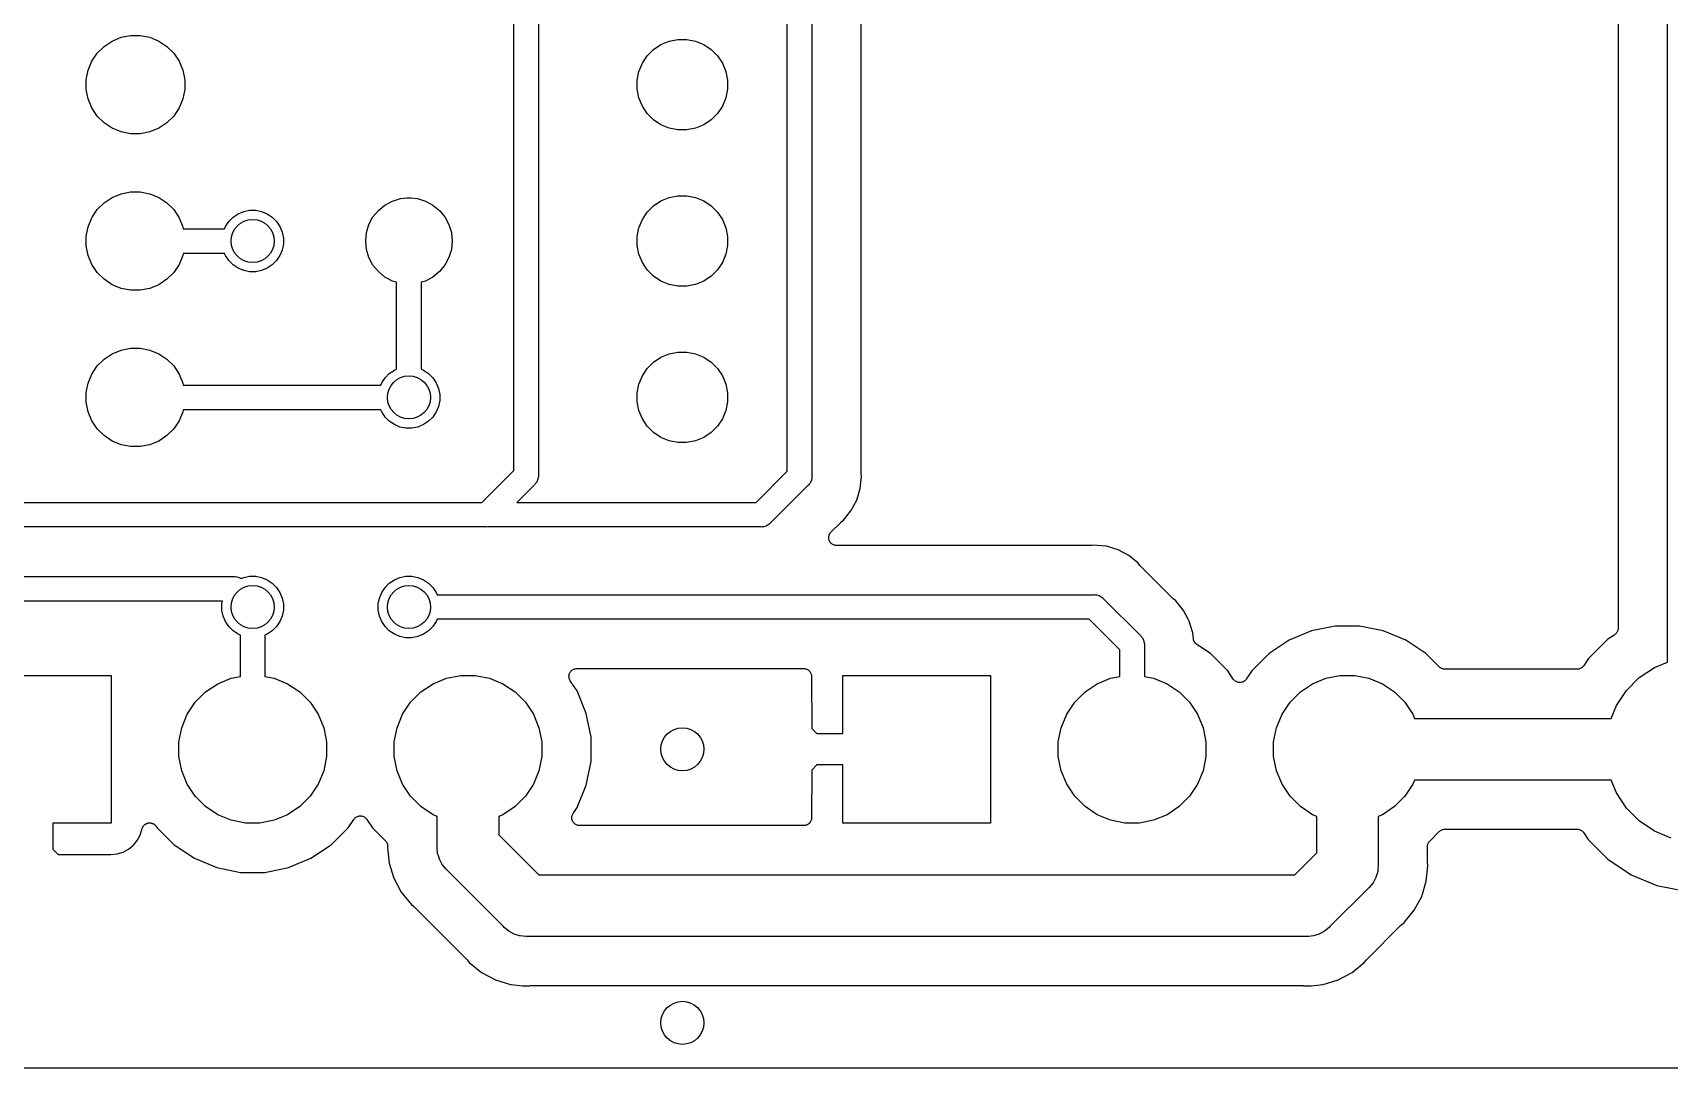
# Model space of a CAD drawing. Extents: x 122.5 to 192.5, y -149.3 to -74.2.
# Drawn here: x 150.73 to 177.33, y -149.33 to -132.51 of the extents above; entities that cross this region are included whole.
import ezdxf

# ---------------------------------------------------------------- set-up
doc = ezdxf.new("R2010")
doc.units = 0
doc.header["$MEASUREMENT"] = 0
doc.layers.add('BLACK', color=7, linetype='CONTINUOUS')

msp = doc.modelspace()

# ---------------------------------------------------------------- linework, layer by layer
at = {"layer": 'BLACK', "linetype": 'CONTINUOUS'}
for p, q in [((177.3, -142.729), (177.3, -119.405)), ((176.5, -119.45), (176.5, -142.18)), ((162.995, -139.631), (162.995, -126.448)), ((163.395, -126.448), (163.395, -139.704)), ((164.195, -139.659), (164.195, -126.832)), ((158.95, -127.645), (158.95, -139.69)), ((158.55, -139.617), (158.55, -127.718)), ((151.779, -132.84), (151.89, -132.729)), ((151.89, -132.729), (152.021, -132.641)), ((152.021, -132.641), (152.167, -132.581)), ((152.167, -132.581), (152.321, -132.55)), ((152.321, -132.55), (152.479, -132.55)), ((152.479, -132.55), (152.633, -132.581)), ((152.633, -132.581), (152.779, -132.641)), ((152.779, -132.641), (152.91, -132.729)), ((152.91, -132.729), (153.021, -132.84)), ((160.821, -132.779), (160.942, -132.699)), ((160.942, -132.699), (161.076, -132.643)), ((161.076, -132.643), (161.218, -132.615)), ((161.218, -132.615), (161.362, -132.615)), ((161.362, -132.615), (161.504, -132.643)), ((161.504, -132.643), (161.638, -132.699)), ((161.638, -132.699), (161.759, -132.779)), ((151.631, -133.117), (151.691, -132.971)), ((151.691, -132.971), (151.779, -132.84)), ((153.021, -132.84), (153.109, -132.971)), ((153.109, -132.971), (153.169, -133.117)), ((160.583, -133.136), (160.639, -133.002)), ((160.639, -133.002), (160.719, -132.881)), ((160.719, -132.881), (160.821, -132.779)), ((161.759, -132.779), (161.861, -132.881)), ((161.861, -132.881), (161.941, -133.002)), ((161.941, -133.002), (161.997, -133.136)), ((151.6, -133.271), (151.631, -133.117)), ((151.6, -133.429), (151.6, -133.271)), ((153.169, -133.117), (153.2, -133.271)), ((153.2, -133.271), (153.2, -133.429)), ((160.555, -133.278), (160.583, -133.136)), ((161.997, -133.136), (162.025, -133.278)), ((151.631, -133.583), (151.6, -133.429)), ((153.2, -133.429), (153.169, -133.583)), ((160.555, -133.422), (160.555, -133.278)), ((160.583, -133.564), (160.555, -133.422)), ((162.025, -133.422), (161.997, -133.564)), ((162.025, -133.278), (162.025, -133.422)), ((151.691, -133.729), (151.631, -133.583)), ((151.779, -133.86), (151.691, -133.729)), ((153.109, -133.729), (153.021, -133.86)), ((153.169, -133.583), (153.109, -133.729)), ((160.639, -133.698), (160.583, -133.564)), ((160.719, -133.819), (160.639, -133.698)), ((161.941, -133.698), (161.861, -133.819)), ((161.997, -133.564), (161.941, -133.698)), ((151.89, -133.971), (151.779, -133.86)), ((152.021, -134.059), (151.89, -133.971)), ((152.167, -134.119), (152.021, -134.059)), ((152.779, -134.059), (152.633, -134.119)), ((152.91, -133.971), (152.779, -134.059)), ((153.021, -133.86), (152.91, -133.971)), ((160.821, -133.921), (160.719, -133.819)), ((160.942, -134.001), (160.821, -133.921)), ((161.076, -134.057), (160.942, -134.001)), ((161.218, -134.085), (161.076, -134.057)), ((161.504, -134.057), (161.362, -134.085)), ((161.638, -134.001), (161.504, -134.057)), ((161.759, -133.921), (161.638, -134.001)), ((161.861, -133.819), (161.759, -133.921)), ((152.321, -134.15), (152.167, -134.119)), ((152.479, -134.15), (152.321, -134.15)), ((152.633, -134.119), (152.479, -134.15)), ((161.362, -134.085), (161.218, -134.085)), ((152.021, -135.181), (152.167, -135.121)), ((152.167, -135.121), (152.321, -135.09)), ((152.321, -135.09), (152.479, -135.09)), ((152.479, -135.09), (152.633, -135.121)), ((152.633, -135.121), (152.779, -135.181)), ((151.691, -135.511), (151.779, -135.38)), ((151.779, -135.38), (151.89, -135.269)), ((151.89, -135.269), (152.021, -135.181)), ((152.779, -135.181), (152.91, -135.269)), ((152.91, -135.269), (153.021, -135.38)), ((153.021, -135.38), (153.109, -135.511)), ((154.159, -135.409), (154.256, -135.39)), ((154.256, -135.39), (154.354, -135.39)), ((154.354, -135.39), (154.451, -135.409)), ((156.26, -135.499), (156.348, -135.393)), ((156.348, -135.393), (156.454, -135.305)), ((156.454, -135.305), (156.576, -135.24)), ((156.576, -135.24), (156.708, -135.2)), ((156.708, -135.2), (156.811, -135.19)), ((156.811, -135.19), (156.879, -135.19)), ((156.879, -135.19), (156.982, -135.2)), ((156.982, -135.2), (157.114, -135.24)), ((157.114, -135.24), (157.236, -135.305)), ((157.236, -135.305), (157.342, -135.393)), ((157.342, -135.393), (157.43, -135.499)), ((160.719, -135.421), (160.821, -135.319)), ((160.821, -135.319), (160.942, -135.239)), ((160.942, -135.239), (161.076, -135.183)), ((161.076, -135.183), (161.218, -135.155)), ((161.218, -135.155), (161.362, -135.155)), ((161.362, -135.155), (161.504, -135.183)), ((161.504, -135.183), (161.638, -135.239)), ((161.638, -135.239), (161.759, -135.319)), ((161.759, -135.319), (161.861, -135.421)), ((151.6, -135.811), (151.631, -135.657)), ((151.631, -135.657), (151.691, -135.511)), ((153.109, -135.511), (153.169, -135.657)), ((153.169, -135.657), (153.176, -135.69)), ((153.847, -135.69), (153.862, -135.653)), ((153.862, -135.653), (153.917, -135.571)), ((153.917, -135.571), (153.986, -135.502)), ((153.986, -135.502), (154.068, -135.447)), ((154.068, -135.447), (154.159, -135.409)), ((154.451, -135.409), (154.542, -135.447)), ((154.542, -135.447), (154.624, -135.502)), ((154.624, -135.502), (154.693, -135.571)), ((154.693, -135.571), (154.748, -135.653)), ((154.748, -135.653), (154.786, -135.744)), ((156.155, -135.753), (156.195, -135.621)), ((156.195, -135.621), (156.26, -135.499)), ((157.43, -135.499), (157.495, -135.621)), ((157.495, -135.621), (157.535, -135.753)), ((160.583, -135.676), (160.639, -135.542)), ((160.639, -135.542), (160.719, -135.421)), ((161.861, -135.421), (161.941, -135.542)), ((161.941, -135.542), (161.997, -135.676)), ((151.6, -135.969), (151.6, -135.811)), ((153.176, -135.69), (153.847, -135.69)), ((154.786, -135.744), (154.805, -135.841)), ((154.805, -135.841), (154.805, -135.939)), ((156.142, -135.89), (156.155, -135.753)), ((156.155, -136.027), (156.142, -135.89)), ((157.535, -135.753), (157.548, -135.89)), ((157.548, -135.89), (157.535, -136.027)), ((160.555, -135.818), (160.583, -135.676)), ((160.555, -135.962), (160.555, -135.818)), ((161.997, -135.676), (162.025, -135.818)), ((162.025, -135.818), (162.025, -135.962)), ((151.631, -136.123), (151.6, -135.969)), ((151.691, -136.269), (151.631, -136.123)), ((153.169, -136.123), (153.109, -136.269)), ((153.176, -136.09), (153.169, -136.123)), ((153.847, -136.09), (153.176, -136.09)), ((153.862, -136.127), (153.847, -136.09)), ((153.917, -136.209), (153.862, -136.127)), ((154.748, -136.127), (154.693, -136.209)), ((154.786, -136.036), (154.748, -136.127)), ((154.805, -135.939), (154.786, -136.036)), ((156.195, -136.159), (156.155, -136.027)), ((156.26, -136.281), (156.195, -136.159)), ((157.495, -136.159), (157.43, -136.281)), ((157.535, -136.027), (157.495, -136.159)), ((160.583, -136.104), (160.555, -135.962)), ((160.639, -136.238), (160.583, -136.104)), ((161.997, -136.104), (161.941, -136.238)), ((162.025, -135.962), (161.997, -136.104)), ((151.779, -136.4), (151.691, -136.269)), ((151.89, -136.511), (151.779, -136.4)), ((153.021, -136.4), (152.91, -136.511)), ((153.109, -136.269), (153.021, -136.4)), ((153.986, -136.278), (153.917, -136.209)), ((154.068, -136.333), (153.986, -136.278)), ((154.159, -136.371), (154.068, -136.333)), ((154.256, -136.39), (154.159, -136.371)), ((154.354, -136.39), (154.256, -136.39)), ((154.451, -136.371), (154.354, -136.39)), ((154.542, -136.333), (154.451, -136.371)), ((154.624, -136.278), (154.542, -136.333)), ((154.693, -136.209), (154.624, -136.278)), ((156.348, -136.387), (156.26, -136.281)), ((156.454, -136.475), (156.348, -136.387)), ((157.342, -136.387), (157.236, -136.475)), ((157.43, -136.281), (157.342, -136.387)), ((160.719, -136.359), (160.639, -136.238)), ((160.821, -136.461), (160.719, -136.359)), ((160.942, -136.541), (160.821, -136.461)), ((161.759, -136.461), (161.638, -136.541)), ((161.861, -136.359), (161.759, -136.461)), ((161.941, -136.238), (161.861, -136.359)), ((152.021, -136.599), (151.89, -136.511)), ((152.167, -136.659), (152.021, -136.599)), ((152.321, -136.69), (152.167, -136.659)), ((152.479, -136.69), (152.321, -136.69)), ((152.633, -136.659), (152.479, -136.69)), ((152.779, -136.599), (152.633, -136.659)), ((152.91, -136.511), (152.779, -136.599)), ((156.576, -136.54), (156.454, -136.475)), ((156.645, -136.561), (156.576, -136.54)), ((156.645, -137.972), (156.645, -136.561)), ((157.114, -136.54), (157.045, -136.561)), ((157.045, -136.561), (157.045, -137.972)), ((157.236, -136.475), (157.114, -136.54)), ((161.076, -136.597), (160.942, -136.541)), ((161.218, -136.625), (161.076, -136.597)), ((161.362, -136.625), (161.218, -136.625)), ((161.504, -136.597), (161.362, -136.625)), ((161.638, -136.541), (161.504, -136.597)), ((151.89, -137.809), (152.021, -137.721)), ((152.021, -137.721), (152.167, -137.661)), ((152.167, -137.661), (152.321, -137.63)), ((152.321, -137.63), (152.479, -137.63)), ((152.479, -137.63), (152.633, -137.661)), ((152.633, -137.661), (152.779, -137.721)), ((152.779, -137.721), (152.91, -137.809)), ((160.821, -137.859), (160.942, -137.779)), ((160.942, -137.779), (161.076, -137.723)), ((161.076, -137.723), (161.218, -137.695)), ((161.218, -137.695), (161.362, -137.695)), ((161.362, -137.695), (161.504, -137.723)), ((161.504, -137.723), (161.638, -137.779)), ((161.638, -137.779), (161.759, -137.859)), ((151.631, -138.197), (151.691, -138.051)), ((151.691, -138.051), (151.779, -137.92)), ((151.779, -137.92), (151.89, -137.809)), ((152.91, -137.809), (153.021, -137.92)), ((153.021, -137.92), (153.109, -138.051)), ((153.109, -138.051), (153.169, -138.197)), ((156.457, -138.111), (156.526, -138.042)), ((156.526, -138.042), (156.608, -137.987)), ((156.608, -137.987), (156.645, -137.972)), ((157.045, -137.972), (157.082, -137.987)), ((157.082, -137.987), (157.164, -138.042)), ((157.164, -138.042), (157.233, -138.111)), ((160.639, -138.082), (160.719, -137.961)), ((160.719, -137.961), (160.821, -137.859)), ((161.759, -137.859), (161.861, -137.961)), ((161.861, -137.961), (161.941, -138.082)), ((151.6, -138.351), (151.631, -138.197)), ((153.169, -138.197), (153.176, -138.23)), ((153.176, -138.23), (156.387, -138.23)), ((156.387, -138.23), (156.402, -138.193)), ((156.402, -138.193), (156.457, -138.111)), ((157.233, -138.111), (157.288, -138.193)), ((157.288, -138.193), (157.326, -138.284)), ((157.326, -138.284), (157.345, -138.381)), ((160.555, -138.358), (160.583, -138.216)), ((160.583, -138.216), (160.639, -138.082)), ((161.941, -138.082), (161.997, -138.216)), ((161.997, -138.216), (162.025, -138.358)), ((151.6, -138.509), (151.6, -138.351)), ((151.631, -138.663), (151.6, -138.509)), ((157.326, -138.576), (157.288, -138.667)), ((157.345, -138.479), (157.326, -138.576)), ((157.345, -138.381), (157.345, -138.479)), ((160.555, -138.502), (160.555, -138.358)), ((160.583, -138.644), (160.555, -138.502)), ((162.025, -138.502), (161.997, -138.644)), ((162.025, -138.358), (162.025, -138.502)), ((151.691, -138.809), (151.631, -138.663)), ((151.779, -138.94), (151.691, -138.809)), ((153.109, -138.809), (153.021, -138.94)), ((153.169, -138.663), (153.109, -138.809)), ((153.176, -138.63), (153.169, -138.663)), ((156.387, -138.63), (153.176, -138.63)), ((156.402, -138.667), (156.387, -138.63)), ((156.457, -138.749), (156.402, -138.667)), ((156.526, -138.818), (156.457, -138.749)), ((156.608, -138.873), (156.526, -138.818)), ((157.164, -138.818), (157.082, -138.873)), ((157.233, -138.749), (157.164, -138.818)), ((157.288, -138.667), (157.233, -138.749)), ((160.639, -138.778), (160.583, -138.644)), ((160.719, -138.899), (160.639, -138.778)), ((161.941, -138.778), (161.861, -138.899)), ((161.997, -138.644), (161.941, -138.778)), ((151.89, -139.051), (151.779, -138.94)), ((152.021, -139.139), (151.89, -139.051)), ((152.91, -139.051), (152.779, -139.139)), ((153.021, -138.94), (152.91, -139.051)), ((156.699, -138.911), (156.608, -138.873)), ((156.796, -138.93), (156.699, -138.911)), ((156.894, -138.93), (156.796, -138.93)), ((156.991, -138.911), (156.894, -138.93)), ((157.082, -138.873), (156.991, -138.911)), ((160.821, -139.001), (160.719, -138.899)), ((160.942, -139.081), (160.821, -139.001)), ((161.076, -139.137), (160.942, -139.081)), ((161.638, -139.081), (161.504, -139.137)), ((161.759, -139.001), (161.638, -139.081)), ((161.861, -138.899), (161.759, -139.001)), ((152.167, -139.199), (152.021, -139.139)), ((152.321, -139.23), (152.167, -139.199)), ((152.479, -139.23), (152.321, -139.23)), ((152.633, -139.199), (152.479, -139.23)), ((152.779, -139.139), (152.633, -139.199)), ((161.218, -139.165), (161.076, -139.137)), ((161.362, -139.165), (161.218, -139.165)), ((161.504, -139.137), (161.362, -139.165)), ((158.032, -140.135), (158.55, -139.617)), ((162.491, -140.135), (162.995, -139.631)), ((158.884, -139.848), (158.598, -140.135)), ((158.892, -139.842), (158.884, -139.848)), ((158.917, -139.812), (158.892, -139.842)), ((158.936, -139.777), (158.917, -139.812)), ((158.947, -139.739), (158.936, -139.777)), ((158.95, -139.71), (158.947, -139.739)), ((158.95, -139.69), (158.951, -139.7)), ((158.951, -139.7), (158.95, -139.71)), ((163.329, -139.862), (162.722, -140.469)), ((163.337, -139.856), (163.329, -139.862)), ((163.349, -139.842), (163.337, -139.856)), ((163.362, -139.826), (163.349, -139.842)), ((163.381, -139.791), (163.362, -139.826)), ((163.392, -139.753), (163.381, -139.791)), ((163.396, -139.714), (163.392, -139.753)), ((163.395, -139.704), (163.396, -139.714)), ((164.123, -140.098), (164.181, -139.91)), ((164.181, -139.91), (164.196, -139.757)), ((164.196, -139.664), (164.195, -139.659)), ((164.195, -139.669), (164.196, -139.664)), ((164.196, -139.671), (164.195, -139.669)), ((164.2, -139.714), (164.196, -139.671)), ((164.196, -139.757), (164.2, -139.714)), ((164.196, -139.757), (164.196, -139.757)), ((128.353, -140.135), (158.032, -140.135)), ((158.598, -140.135), (162.491, -140.135)), ((164.03, -140.272), (164.123, -140.098)), ((163.868, -140.456), (163.872, -140.452)), ((163.872, -140.452), (163.906, -140.424)), ((163.906, -140.424), (164.03, -140.272)), ((158.105, -140.535), (128.28, -140.535)), ((158.115, -140.536), (158.105, -140.535)), ((158.125, -140.535), (158.115, -140.536)), ((162.564, -140.535), (158.125, -140.535)), ((162.574, -140.536), (162.564, -140.535)), ((162.584, -140.535), (162.574, -140.536)), ((162.613, -140.532), (162.584, -140.535)), ((162.584, -140.535), (162.584, -140.535)), ((162.651, -140.521), (162.613, -140.532)), ((162.686, -140.502), (162.651, -140.521)), ((162.716, -140.477), (162.686, -140.502)), ((162.722, -140.469), (162.716, -140.477)), ((163.668, -140.707), (163.669, -140.695)), ((163.668, -140.708), (163.668, -140.707)), ((163.668, -140.707), (163.668, -140.707)), ((163.669, -140.72), (163.668, -140.708)), ((163.669, -140.695), (163.67, -140.683)), ((163.67, -140.682), (163.674, -140.671)), ((163.67, -140.683), (163.67, -140.682)), ((163.67, -140.683), (163.67, -140.683)), ((163.674, -140.671), (163.677, -140.659)), ((163.677, -140.659), (163.678, -140.659)), ((163.678, -140.659), (163.684, -140.648)), ((163.678, -140.659), (163.678, -140.659)), ((163.684, -140.648), (163.689, -140.637)), ((163.689, -140.637), (163.697, -140.628)), ((163.689, -140.637), (163.689, -140.637)), ((163.689, -140.637), (163.689, -140.637)), ((163.697, -140.628), (163.705, -140.618)), ((163.705, -140.618), (163.863, -140.46)), ((163.863, -140.46), (163.864, -140.459)), ((163.864, -140.459), (163.868, -140.456)), ((163.67, -140.732), (163.669, -140.72)), ((163.674, -140.744), (163.67, -140.732)), ((163.67, -140.732), (163.67, -140.732)), ((163.67, -140.732), (163.67, -140.732)), ((163.677, -140.756), (163.674, -140.744)), ((163.683, -140.767), (163.677, -140.756)), ((163.677, -140.756), (163.677, -140.756)), ((163.677, -140.756), (163.677, -140.756)), ((163.688, -140.778), (163.683, -140.767)), ((163.689, -140.778), (163.688, -140.778)), ((163.696, -140.787), (163.689, -140.778)), ((163.689, -140.778), (163.689, -140.778)), ((163.704, -140.797), (163.696, -140.787)), ((163.714, -140.805), (163.704, -140.797)), ((163.704, -140.797), (163.704, -140.797)), ((163.704, -140.797), (163.704, -140.797)), ((163.723, -140.813), (163.714, -140.805)), ((163.734, -140.819), (163.723, -140.813)), ((163.723, -140.813), (163.723, -140.813)), ((163.723, -140.813), (163.723, -140.813)), ((163.745, -140.825), (163.734, -140.819)), ((163.757, -140.829), (163.745, -140.825)), ((163.745, -140.825), (163.745, -140.825)), ((163.745, -140.825), (163.745, -140.825)), ((163.768, -140.832), (163.757, -140.829)), ((163.769, -140.832), (163.768, -140.832)), ((163.781, -140.834), (163.769, -140.832)), ((163.769, -140.832), (163.769, -140.832)), ((163.793, -140.835), (163.781, -140.834)), ((163.795, -140.835), (163.793, -140.835)), ((163.793, -140.835), (163.793, -140.835)), ((163.793, -140.835), (163.793, -140.835)), ((163.793, -140.835), (163.793, -140.835)), ((167.932, -140.835), (163.795, -140.835)), ((167.937, -140.834), (167.932, -140.835)), ((167.942, -140.835), (167.937, -140.834)), ((167.944, -140.834), (167.942, -140.835)), ((167.987, -140.83), (167.944, -140.834)), ((168.03, -140.834), (167.987, -140.83)), ((168.183, -140.849), (168.03, -140.834)), ((168.03, -140.834), (168.03, -140.834)), ((168.372, -140.907), (168.183, -140.849)), ((168.545, -141), (168.372, -140.907)), ((168.698, -141.124), (168.545, -141)), ((168.725, -141.158), (168.698, -141.124)), ((168.729, -141.162), (168.725, -141.158)), ((168.732, -141.166), (168.729, -141.162)), ((168.733, -141.167), (168.732, -141.166)), ((169.268, -141.702), (168.733, -141.167)), ((146.76, -141.34), (154, -141.34)), ((154, -141.34), (154.01, -141.339)), ((154.01, -141.339), (154.02, -141.34)), ((154.02, -141.34), (154.02, -141.34)), ((154.02, -141.34), (154.049, -141.343)), ((154.049, -141.343), (154.087, -141.354)), ((154.087, -141.354), (154.118, -141.371)), ((154.118, -141.371), (154.159, -141.354)), ((154.159, -141.354), (154.256, -141.335)), ((154.256, -141.335), (154.354, -141.335)), ((154.354, -141.335), (154.451, -141.354)), ((154.451, -141.354), (154.542, -141.392)), ((154.542, -141.392), (154.624, -141.447)), ((154.624, -141.447), (154.693, -141.516)), ((154.693, -141.516), (154.748, -141.598)), ((156.402, -141.598), (156.457, -141.516)), ((156.457, -141.516), (156.526, -141.447)), ((156.526, -141.447), (156.608, -141.392)), ((156.608, -141.392), (156.699, -141.354)), ((156.699, -141.354), (156.796, -141.335)), ((156.796, -141.335), (156.894, -141.335)), ((156.894, -141.335), (156.991, -141.354)), ((156.991, -141.354), (157.082, -141.392)), ((157.082, -141.392), (157.164, -141.447)), ((157.164, -141.447), (157.233, -141.516)), ((157.233, -141.516), (157.288, -141.598)), ((153.814, -141.74), (146.833, -141.74)), ((153.805, -141.786), (153.814, -141.74)), ((154.748, -141.598), (154.786, -141.689)), ((154.786, -141.689), (154.805, -141.786)), ((156.345, -141.786), (156.364, -141.689)), ((156.364, -141.689), (156.402, -141.598)), ((157.288, -141.598), (157.303, -141.635)), ((157.303, -141.635), (167.977, -141.635)), ((167.977, -141.635), (167.987, -141.634)), ((167.987, -141.634), (167.997, -141.635)), ((167.997, -141.635), (167.997, -141.635)), ((167.997, -141.635), (168.026, -141.638)), ((168.026, -141.638), (168.064, -141.649)), ((168.064, -141.649), (168.099, -141.668)), ((168.099, -141.668), (168.129, -141.693)), ((168.129, -141.693), (168.135, -141.701)), ((168.135, -141.701), (168.734, -142.3)), ((169.272, -141.705), (169.268, -141.702)), ((169.276, -141.709), (169.272, -141.705)), ((169.277, -141.71), (169.276, -141.709)), ((169.311, -141.737), (169.277, -141.71)), ((169.435, -141.89), (169.311, -141.737)), ((153.805, -141.884), (153.805, -141.786)), ((153.824, -141.981), (153.805, -141.884)), ((153.862, -142.072), (153.824, -141.981)), ((154.786, -141.981), (154.748, -142.072)), ((154.805, -141.884), (154.786, -141.981)), ((154.805, -141.786), (154.805, -141.884)), ((156.345, -141.884), (156.345, -141.786)), ((156.364, -141.981), (156.345, -141.884)), ((156.402, -142.072), (156.364, -141.981)), ((157.303, -142.035), (157.288, -142.072)), ((167.904, -142.035), (157.303, -142.035)), ((168.4, -142.531), (167.904, -142.035)), ((169.513, -142.035), (169.435, -141.89)), ((169.528, -142.063), (169.513, -142.035)), ((169.513, -142.035), (169.513, -142.035)), ((153.917, -142.154), (153.862, -142.072)), ((153.986, -142.223), (153.917, -142.154)), ((154.068, -142.278), (153.986, -142.223)), ((154.105, -142.293), (154.068, -142.278)), ((154.105, -142.961), (154.105, -142.293)), ((154.542, -142.278), (154.505, -142.293)), ((154.505, -142.293), (154.505, -142.961)), ((154.624, -142.223), (154.542, -142.278)), ((154.693, -142.154), (154.624, -142.223)), ((154.748, -142.072), (154.693, -142.154)), ((156.457, -142.154), (156.402, -142.072)), ((156.526, -142.223), (156.457, -142.154)), ((156.608, -142.278), (156.526, -142.223)), ((156.699, -142.316), (156.608, -142.278)), ((157.082, -142.278), (156.991, -142.316)), ((157.164, -142.223), (157.082, -142.278)), ((157.233, -142.154), (157.164, -142.223)), ((157.288, -142.072), (157.233, -142.154)), ((168.734, -142.3), (168.742, -142.306)), ((168.742, -142.306), (168.748, -142.313)), ((168.748, -142.313), (168.748, -142.313)), ((168.748, -142.313), (168.767, -142.336)), ((169.586, -142.252), (169.528, -142.063)), ((169.595, -142.349), (169.586, -142.252)), ((171.517, -142.222), (171.153, -142.373)), ((171.903, -142.145), (171.517, -142.222)), ((172.297, -142.145), (171.903, -142.145)), ((172.683, -142.222), (172.297, -142.145)), ((173.047, -142.373), (172.683, -142.222)), ((176.444, -142.285), (176.334, -142.358)), ((176.453, -142.278), (176.444, -142.285)), ((176.462, -142.27), (176.453, -142.278)), ((176.463, -142.269), (176.462, -142.27)), ((176.462, -142.27), (176.462, -142.27)), ((176.47, -142.26), (176.463, -142.269)), ((176.478, -142.251), (176.47, -142.26)), ((176.484, -142.24), (176.478, -142.25)), ((176.478, -142.25), (176.478, -142.251)), ((176.478, -142.251), (176.478, -142.251)), ((176.49, -142.23), (176.484, -142.24)), ((176.494, -142.217), (176.49, -142.228)), ((176.49, -142.228), (176.49, -142.229)), ((176.49, -142.229), (176.49, -142.23)), ((176.497, -142.206), (176.494, -142.217)), ((176.499, -142.193), (176.497, -142.205)), ((176.497, -142.205), (176.497, -142.205)), ((176.497, -142.205), (176.497, -142.206)), ((176.5, -142.181), (176.499, -142.193)), ((176.5, -142.18), (176.5, -142.18)), ((176.5, -142.18), (176.5, -142.18)), ((176.5, -142.18), (176.5, -142.18)), ((176.5, -142.18), (176.5, -142.181)), ((156.796, -142.335), (156.699, -142.316)), ((156.894, -142.335), (156.796, -142.335)), ((156.991, -142.316), (156.894, -142.335)), ((168.4, -142.961), (168.4, -142.531)), ((168.767, -142.336), (168.786, -142.371)), ((168.786, -142.371), (168.797, -142.409)), ((168.797, -142.409), (168.801, -142.448)), ((168.801, -142.448), (168.8, -142.458)), ((168.8, -142.458), (168.8, -142.961)), ((169.596, -142.354), (169.595, -142.349)), ((169.597, -142.36), (169.596, -142.354)), ((169.599, -142.366), (169.597, -142.36)), ((169.6, -142.373), (169.599, -142.366)), ((169.602, -142.378), (169.6, -142.373)), ((169.604, -142.383), (169.602, -142.378)), ((169.607, -142.39), (169.604, -142.383)), ((169.609, -142.396), (169.607, -142.39)), ((169.612, -142.401), (169.609, -142.396)), ((169.615, -142.405), (169.612, -142.401)), ((169.619, -142.411), (169.615, -142.405)), ((169.623, -142.417), (169.619, -142.411)), ((169.627, -142.42), (169.623, -142.417)), ((169.63, -142.425), (169.627, -142.42)), ((169.636, -142.429), (169.63, -142.425)), ((169.641, -142.434), (169.636, -142.429)), ((169.645, -142.437), (169.641, -142.434)), ((169.649, -142.441), (169.645, -142.437)), ((169.651, -142.442), (169.649, -142.441)), ((169.875, -142.591), (169.651, -142.442)), ((171.153, -142.373), (170.825, -142.591)), ((173.375, -142.591), (173.047, -142.373)), ((176.334, -142.358), (176.013, -142.679)), ((159.514, -142.85), (159.524, -142.845)), ((159.524, -142.845), (159.525, -142.845)), ((159.525, -142.844), (159.537, -142.841)), ((159.525, -142.845), (159.525, -142.844)), ((159.537, -142.841), (159.548, -142.837)), ((159.548, -142.837), (159.548, -142.837)), ((159.548, -142.837), (159.549, -142.837)), ((159.549, -142.837), (159.561, -142.836)), ((159.561, -142.836), (159.573, -142.835)), ((159.573, -142.835), (163.262, -142.835)), ((163.262, -142.835), (163.262, -142.835)), ((163.262, -142.835), (163.262, -142.835)), ((163.262, -142.835), (163.264, -142.835)), ((163.262, -142.835), (163.262, -142.835)), ((163.264, -142.835), (163.275, -142.836)), ((163.275, -142.836), (163.287, -142.838)), ((163.287, -142.838), (163.288, -142.838)), ((163.288, -142.838), (163.288, -142.838)), ((163.288, -142.838), (163.3, -142.841)), ((163.3, -142.841), (163.311, -142.845)), ((163.311, -142.845), (163.311, -142.845)), ((163.311, -142.845), (163.312, -142.845)), ((163.312, -142.845), (163.322, -142.851)), ((170.154, -142.87), (169.875, -142.591)), ((170.825, -142.591), (170.546, -142.87)), ((173.591, -142.808), (173.375, -142.591)), ((173.6, -142.815), (173.591, -142.808)), ((173.609, -142.823), (173.6, -142.815)), ((173.61, -142.823), (173.609, -142.823)), ((173.61, -142.824), (173.61, -142.823)), ((173.621, -142.829), (173.61, -142.824)), ((173.631, -142.835), (173.621, -142.829)), ((173.632, -142.835), (173.631, -142.835)), ((173.643, -142.839), (173.632, -142.835)), ((173.632, -142.835), (173.632, -142.835)), ((173.655, -142.842), (173.643, -142.839)), ((173.656, -142.842), (173.655, -142.842)), ((173.655, -142.842), (173.655, -142.842)), ((173.668, -142.844), (173.656, -142.842)), ((173.679, -142.845), (173.668, -142.844)), ((173.681, -142.845), (173.679, -142.845)), ((175.835, -142.845), (173.681, -142.845)), ((173.681, -142.845), (173.681, -142.845)), ((173.681, -142.845), (173.681, -142.845)), ((173.681, -142.845), (173.681, -142.845)), ((175.846, -142.844), (175.835, -142.845)), ((175.858, -142.843), (175.846, -142.844)), ((175.859, -142.843), (175.858, -142.843)), ((175.871, -142.839), (175.859, -142.843)), ((175.859, -142.843), (175.859, -142.843)), ((175.882, -142.836), (175.871, -142.839)), ((175.883, -142.835), (175.882, -142.836)), ((175.882, -142.836), (175.882, -142.836)), ((175.893, -142.83), (175.883, -142.835)), ((175.904, -142.824), (175.893, -142.83)), ((175.905, -142.824), (175.904, -142.824)), ((175.904, -142.824), (175.904, -142.824)), ((175.914, -142.816), (175.905, -142.824)), ((175.923, -142.809), (175.914, -142.816)), ((175.924, -142.809), (175.923, -142.809)), ((175.932, -142.799), (175.924, -142.808)), ((175.924, -142.808), (175.924, -142.809)), ((175.939, -142.79), (175.932, -142.799)), ((175.94, -142.789), (175.939, -142.79)), ((176.013, -142.679), (175.94, -142.789)), ((175.94, -142.789), (175.94, -142.789)), ((175.94, -142.789), (175.94, -142.789)), ((175.94, -142.789), (175.94, -142.789)), ((176.844, -142.98), (177.089, -142.816)), ((177.089, -142.816), (177.3, -142.729)), ((149.605, -142.945), (152.005, -142.945)), ((152.005, -142.945), (152.005, -145.345)), ((153.54, -143.213), (153.737, -143.082)), ((153.737, -143.082), (153.955, -142.991)), ((153.955, -142.991), (154.105, -142.961)), ((154.505, -142.961), (154.655, -142.991)), ((154.655, -142.991), (154.873, -143.082)), ((154.873, -143.082), (155.07, -143.213)), ((157.04, -143.213), (157.237, -143.082)), ((157.237, -143.082), (157.455, -142.991)), ((157.455, -142.991), (157.687, -142.945)), ((157.687, -142.945), (157.923, -142.945)), ((157.923, -142.945), (158.155, -142.991)), ((158.155, -142.991), (158.373, -143.082)), ((158.373, -143.082), (158.57, -143.213)), ((159.446, -142.961), (159.447, -142.949)), ((159.447, -142.973), (159.446, -142.961)), ((159.446, -142.961), (159.446, -142.961)), ((159.446, -142.961), (159.446, -142.961)), ((159.447, -142.949), (159.448, -142.936)), ((159.448, -142.985), (159.447, -142.973)), ((159.448, -142.936), (159.452, -142.924)), ((159.448, -142.936), (159.448, -142.936)), ((159.448, -142.936), (159.448, -142.936)), ((159.448, -142.986), (159.448, -142.985)), ((159.451, -142.997), (159.448, -142.986)), ((159.448, -142.986), (159.448, -142.986)), ((159.455, -143.009), (159.451, -142.997)), ((159.452, -142.924), (159.456, -142.913)), ((159.455, -143.01), (159.455, -143.009)), ((159.455, -143.009), (159.455, -143.009)), ((159.461, -143.02), (159.455, -143.01)), ((159.456, -142.912), (159.462, -142.902)), ((159.456, -142.913), (159.456, -142.912)), ((159.456, -142.913), (159.456, -142.913)), ((159.466, -143.031), (159.461, -143.02)), ((159.462, -142.902), (159.467, -142.891)), ((159.466, -143.032), (159.466, -143.031)), ((159.467, -143.033), (159.466, -143.032)), ((159.466, -143.032), (159.466, -143.032)), ((159.466, -143.032), (159.466, -143.032)), ((159.467, -142.891), (159.468, -142.891)), ((159.577, -143.198), (159.467, -143.033)), ((159.468, -142.891), (159.475, -142.881)), ((159.468, -142.891), (159.468, -142.891)), ((159.475, -142.881), (159.483, -142.872)), ((159.483, -142.872), (159.483, -142.872)), ((159.483, -142.872), (159.484, -142.872)), ((159.484, -142.872), (159.493, -142.864)), ((159.493, -142.864), (159.502, -142.856)), ((159.502, -142.856), (159.503, -142.856)), ((159.503, -142.856), (159.514, -142.85)), ((159.503, -142.856), (159.503, -142.856)), ((163.322, -142.851), (163.333, -142.856)), ((163.333, -142.856), (163.333, -142.857)), ((163.333, -142.857), (163.334, -142.857)), ((163.334, -142.857), (163.343, -142.865)), ((163.343, -142.865), (163.352, -142.872)), ((163.352, -142.872), (163.352, -142.873)), ((163.352, -142.873), (163.353, -142.873)), ((163.353, -142.873), (163.36, -142.882)), ((163.36, -142.882), (163.368, -142.891)), ((163.368, -142.891), (163.368, -142.892)), ((163.368, -142.892), (163.368, -142.892)), ((163.368, -142.892), (163.374, -142.903)), ((163.374, -142.903), (163.379, -142.913)), ((163.379, -142.913), (163.379, -142.914)), ((163.379, -142.914), (163.38, -142.914)), ((163.38, -142.914), (163.383, -142.926)), ((163.383, -142.926), (163.386, -142.937)), ((163.386, -142.937), (163.387, -142.938)), ((163.387, -142.938), (163.387, -142.938)), ((163.387, -142.938), (163.388, -142.95)), ((163.388, -142.95), (163.389, -142.962)), ((163.389, -142.962), (163.392, -143.806)), ((163.9, -143.891), (163.9, -142.945)), ((163.9, -142.945), (166.3, -142.945)), ((166.3, -142.945), (166.3, -145.345)), ((167.835, -143.213), (168.032, -143.082)), ((168.032, -143.082), (168.25, -142.991)), ((168.25, -142.991), (168.4, -142.961)), ((168.8, -142.961), (168.95, -142.991)), ((168.95, -142.991), (169.168, -143.082)), ((169.168, -143.082), (169.365, -143.213)), ((170.244, -143.006), (170.154, -142.87)), ((170.252, -143.016), (170.244, -143.006)), ((170.26, -143.025), (170.252, -143.016)), ((170.269, -143.033), (170.26, -143.025)), ((170.26, -143.025), (170.26, -143.025)), ((170.26, -143.025), (170.26, -143.025)), ((170.279, -143.041), (170.269, -143.033)), ((170.29, -143.047), (170.279, -143.041)), ((170.279, -143.041), (170.279, -143.041)), ((170.279, -143.041), (170.279, -143.041)), ((170.3, -143.053), (170.29, -143.047)), ((170.301, -143.053), (170.3, -143.053)), ((170.313, -143.056), (170.301, -143.053)), ((170.301, -143.053), (170.301, -143.053)), ((170.324, -143.06), (170.313, -143.056)), ((170.325, -143.06), (170.324, -143.06)), ((170.324, -143.06), (170.324, -143.06)), ((170.337, -143.061), (170.325, -143.06)), ((170.349, -143.063), (170.337, -143.061)), ((170.362, -143.061), (170.349, -143.063)), ((170.349, -143.063), (170.349, -143.063)), ((170.349, -143.063), (170.349, -143.063)), ((170.373, -143.06), (170.362, -143.061)), ((170.374, -143.06), (170.373, -143.06)), ((170.386, -143.057), (170.374, -143.06)), ((170.374, -143.06), (170.374, -143.06)), ((170.397, -143.053), (170.386, -143.057)), ((170.398, -143.053), (170.397, -143.053)), ((170.409, -143.048), (170.398, -143.053)), ((170.398, -143.053), (170.398, -143.053)), ((170.419, -143.042), (170.409, -143.048)), ((170.42, -143.042), (170.419, -143.042)), ((170.429, -143.034), (170.42, -143.042)), ((170.42, -143.042), (170.42, -143.042)), ((170.439, -143.027), (170.429, -143.034)), ((170.447, -143.017), (170.439, -143.026)), ((170.439, -143.026), (170.439, -143.026)), ((170.439, -143.026), (170.439, -143.027)), ((170.455, -143.008), (170.447, -143.017)), ((170.456, -143.006), (170.455, -143.007)), ((170.455, -143.007), (170.455, -143.007)), ((170.455, -143.007), (170.455, -143.007)), ((170.455, -143.007), (170.455, -143.008)), ((170.546, -142.87), (170.456, -143.006)), ((171.335, -143.213), (171.532, -143.082)), ((171.532, -143.082), (171.75, -142.991)), ((171.75, -142.991), (171.982, -142.945)), ((171.982, -142.945), (172.218, -142.945)), ((172.218, -142.945), (172.45, -142.991)), ((172.45, -142.991), (172.668, -143.082)), ((172.668, -143.082), (172.865, -143.213)), ((176.635, -143.189), (176.844, -142.98)), ((153.373, -143.38), (153.54, -143.213)), ((155.07, -143.213), (155.237, -143.38)), ((156.873, -143.38), (157.04, -143.213)), ((158.57, -143.213), (158.737, -143.38)), ((159.728, -143.562), (159.577, -143.198)), ((167.668, -143.38), (167.835, -143.213)), ((169.365, -143.213), (169.532, -143.38)), ((171.168, -143.38), (171.335, -143.213)), ((172.865, -143.213), (173.032, -143.38)), ((176.471, -143.434), (176.635, -143.189)), ((153.151, -143.795), (153.242, -143.577)), ((153.242, -143.577), (153.373, -143.38)), ((155.237, -143.38), (155.368, -143.577)), ((155.368, -143.577), (155.459, -143.795)), ((156.651, -143.795), (156.742, -143.577)), ((156.742, -143.577), (156.873, -143.38)), ((158.737, -143.38), (158.868, -143.577)), ((158.868, -143.577), (158.959, -143.795)), ((159.805, -143.948), (159.728, -143.562)), ((167.446, -143.795), (167.537, -143.577)), ((167.537, -143.577), (167.668, -143.38)), ((169.532, -143.38), (169.663, -143.577)), ((169.663, -143.577), (169.754, -143.795)), ((170.946, -143.795), (171.037, -143.577)), ((171.037, -143.577), (171.168, -143.38)), ((173.032, -143.38), (173.163, -143.577)), ((173.163, -143.577), (173.192, -143.645)), ((173.192, -143.645), (176.384, -143.645)), ((176.384, -143.645), (176.471, -143.434)), ((153.105, -144.027), (153.151, -143.795)), ((155.459, -143.795), (155.505, -144.027)), ((156.605, -144.027), (156.651, -143.795)), ((158.959, -143.795), (159.005, -144.027)), ((163.392, -143.806), (163.476, -143.891)), ((163.476, -143.891), (163.9, -143.891)), ((167.4, -144.027), (167.446, -143.795)), ((169.754, -143.795), (169.8, -144.027)), ((170.9, -144.027), (170.946, -143.795)), ((153.105, -144.263), (153.105, -144.027)), ((155.505, -144.027), (155.505, -144.263)), ((156.605, -144.263), (156.605, -144.027)), ((159.005, -144.027), (159.005, -144.263)), ((159.805, -144.342), (159.805, -143.948)), ((167.4, -144.263), (167.4, -144.027)), ((169.8, -144.027), (169.8, -144.263)), ((170.9, -144.263), (170.9, -144.027)), ((153.151, -144.495), (153.105, -144.263)), ((155.505, -144.263), (155.459, -144.495)), ((156.651, -144.495), (156.605, -144.263)), ((159.005, -144.263), (158.959, -144.495)), ((159.728, -144.728), (159.805, -144.342)), ((163.476, -144.399), (163.392, -144.484)), ((163.9, -144.399), (163.476, -144.399)), ((163.9, -145.345), (163.9, -144.399)), ((167.446, -144.495), (167.4, -144.263)), ((169.8, -144.263), (169.754, -144.495)), ((170.946, -144.495), (170.9, -144.263)), ((153.242, -144.713), (153.151, -144.495)), ((155.459, -144.495), (155.368, -144.713)), ((156.742, -144.713), (156.651, -144.495)), ((158.959, -144.495), (158.868, -144.713)), ((163.392, -144.484), (163.389, -145.258)), ((167.537, -144.713), (167.446, -144.495)), ((169.754, -144.495), (169.663, -144.713)), ((171.037, -144.713), (170.946, -144.495)), ((173.192, -144.645), (173.163, -144.713)), ((176.384, -144.645), (173.192, -144.645)), ((176.471, -144.856), (176.384, -144.645)), ((153.373, -144.91), (153.242, -144.713)), ((153.54, -145.077), (153.373, -144.91)), ((155.237, -144.91), (155.07, -145.077)), ((155.368, -144.713), (155.237, -144.91)), ((156.873, -144.91), (156.742, -144.713)), ((157.04, -145.077), (156.873, -144.91)), ((158.737, -144.91), (158.57, -145.077)), ((158.868, -144.713), (158.737, -144.91)), ((159.577, -145.092), (159.728, -144.728)), ((167.668, -144.91), (167.537, -144.713)), ((167.835, -145.077), (167.668, -144.91)), ((169.532, -144.91), (169.365, -145.077)), ((169.663, -144.713), (169.532, -144.91)), ((171.168, -144.91), (171.037, -144.713)), ((171.335, -145.077), (171.168, -144.91)), ((173.032, -144.91), (172.865, -145.077)), ((173.163, -144.713), (173.032, -144.91)), ((176.635, -145.101), (176.471, -144.856)), ((153.737, -145.208), (153.54, -145.077)), ((153.955, -145.299), (153.737, -145.208)), ((154.873, -145.208), (154.655, -145.299)), ((155.07, -145.077), (154.873, -145.208)), ((155.996, -145.242), (156.007, -145.237)), ((156.007, -145.237), (156.007, -145.237)), ((156.007, -145.237), (156.008, -145.237)), ((156.008, -145.237), (156.019, -145.233)), ((156.019, -145.233), (156.031, -145.23)), ((156.031, -145.23), (156.031, -145.23)), ((156.031, -145.23), (156.032, -145.23)), ((156.032, -145.23), (156.044, -145.229)), ((156.044, -145.229), (156.056, -145.227)), ((156.056, -145.227), (156.056, -145.227)), ((156.056, -145.227), (156.056, -145.227)), ((156.056, -145.227), (156.068, -145.229)), ((156.068, -145.229), (156.08, -145.23)), ((156.08, -145.23), (156.081, -145.23)), ((156.081, -145.23), (156.081, -145.23)), ((156.081, -145.23), (156.092, -145.234)), ((156.092, -145.234), (156.104, -145.237)), ((156.104, -145.237), (156.104, -145.237)), ((156.104, -145.237), (156.105, -145.237)), ((156.105, -145.237), (156.115, -145.243)), ((157.237, -145.208), (157.04, -145.077)), ((157.305, -145.237), (157.237, -145.208)), ((157.305, -145.715), (157.305, -145.237)), ((158.373, -145.208), (158.305, -145.237)), ((158.305, -145.237), (158.305, -145.533)), ((158.57, -145.077), (158.373, -145.208)), ((159.494, -145.245), (159.495, -145.233)), ((159.495, -145.232), (159.499, -145.221)), ((159.495, -145.233), (159.495, -145.232)), ((159.495, -145.233), (159.495, -145.233)), ((159.499, -145.221), (159.502, -145.209)), ((159.502, -145.209), (159.508, -145.198)), ((159.502, -145.209), (159.502, -145.209)), ((159.502, -145.209), (159.502, -145.209)), ((159.508, -145.198), (159.514, -145.187)), ((159.514, -145.187), (159.577, -145.092)), ((168.032, -145.208), (167.835, -145.077)), ((168.25, -145.299), (168.032, -145.208)), ((169.168, -145.208), (168.95, -145.299)), ((169.365, -145.077), (169.168, -145.208)), ((171.532, -145.208), (171.335, -145.077)), ((171.6, -145.237), (171.532, -145.208)), ((171.6, -145.828), (171.6, -145.237)), ((172.668, -145.208), (172.6, -145.237)), ((172.6, -145.237), (172.6, -146.01)), ((172.865, -145.077), (172.668, -145.208)), ((176.844, -145.31), (176.635, -145.101)), ((152.005, -145.345), (151.059, -145.345)), ((151.059, -145.345), (151.059, -145.769)), ((152.477, -145.54), (152.509, -145.433)), ((152.509, -145.433), (152.51, -145.43)), ((152.51, -145.43), (152.512, -145.424)), ((152.512, -145.424), (152.514, -145.418)), ((152.514, -145.418), (152.517, -145.413)), ((152.517, -145.413), (152.52, -145.407)), ((152.52, -145.407), (152.523, -145.402)), ((152.523, -145.402), (152.526, -145.397)), ((152.526, -145.397), (152.53, -145.392)), ((152.53, -145.392), (152.534, -145.386)), ((152.534, -145.386), (152.538, -145.382)), ((152.538, -145.382), (152.542, -145.378)), ((152.542, -145.378), (152.547, -145.374)), ((152.547, -145.374), (152.551, -145.369)), ((152.551, -145.369), (152.556, -145.366)), ((152.556, -145.366), (152.561, -145.362)), ((152.561, -145.362), (152.567, -145.359)), ((152.567, -145.359), (152.572, -145.356)), ((152.572, -145.356), (152.578, -145.353)), ((152.578, -145.353), (152.583, -145.35)), ((152.583, -145.35), (152.589, -145.349)), ((152.589, -145.349), (152.595, -145.346)), ((152.595, -145.346), (152.601, -145.345)), ((152.601, -145.345), (152.607, -145.343)), ((152.607, -145.343), (152.613, -145.343)), ((152.613, -145.343), (152.62, -145.342)), ((152.62, -145.342), (152.626, -145.342)), ((152.626, -145.342), (152.632, -145.341)), ((152.632, -145.341), (152.638, -145.342)), ((152.638, -145.342), (152.644, -145.342)), ((152.644, -145.342), (152.65, -145.343)), ((152.65, -145.343), (152.656, -145.344)), ((152.656, -145.344), (152.662, -145.346)), ((152.662, -145.346), (152.669, -145.347)), ((152.669, -145.347), (152.674, -145.349)), ((152.674, -145.349), (152.68, -145.351)), ((152.68, -145.351), (152.686, -145.354)), ((152.686, -145.354), (152.691, -145.356)), ((152.691, -145.356), (152.696, -145.36)), ((152.696, -145.36), (152.702, -145.363)), ((152.702, -145.363), (152.707, -145.367)), ((152.707, -145.367), (152.712, -145.37)), ((152.712, -145.37), (152.716, -145.375)), ((152.716, -145.375), (152.721, -145.378)), ((152.721, -145.378), (152.725, -145.383)), ((152.725, -145.383), (152.729, -145.388)), ((152.729, -145.388), (152.733, -145.393)), ((152.733, -145.393), (152.737, -145.398)), ((152.737, -145.398), (152.751, -145.42)), ((152.751, -145.42), (153.03, -145.699)), ((154.187, -145.345), (153.955, -145.299)), ((154.423, -145.345), (154.187, -145.345)), ((154.655, -145.299), (154.423, -145.345)), ((155.58, -145.699), (155.859, -145.42)), ((155.859, -145.42), (155.949, -145.284)), ((155.949, -145.284), (155.95, -145.283)), ((155.95, -145.282), (155.958, -145.273)), ((155.95, -145.283), (155.95, -145.282)), ((155.95, -145.283), (155.95, -145.283)), ((155.95, -145.283), (155.95, -145.283)), ((155.958, -145.273), (155.966, -145.264)), ((155.966, -145.263), (155.976, -145.256)), ((155.966, -145.264), (155.966, -145.263)), ((155.966, -145.264), (155.966, -145.264)), ((155.976, -145.256), (155.985, -145.248)), ((155.985, -145.248), (155.985, -145.248)), ((155.985, -145.248), (155.986, -145.248)), ((155.986, -145.248), (155.996, -145.242)), ((156.115, -145.243), (156.126, -145.249)), ((156.126, -145.249), (156.126, -145.249)), ((156.126, -145.249), (156.126, -145.249)), ((156.126, -145.249), (156.136, -145.257)), ((156.136, -145.257), (156.145, -145.265)), ((156.145, -145.265), (156.145, -145.265)), ((156.145, -145.265), (156.145, -145.265)), ((156.145, -145.265), (156.153, -145.275)), ((156.153, -145.275), (156.161, -145.284)), ((156.161, -145.284), (156.251, -145.42)), ((156.251, -145.42), (156.463, -145.631)), ((159.492, -145.257), (159.494, -145.245)), ((159.492, -145.258), (159.492, -145.257)), ((159.492, -145.257), (159.492, -145.257)), ((159.494, -145.27), (159.492, -145.258)), ((159.495, -145.282), (159.494, -145.27)), ((159.498, -145.294), (159.495, -145.282)), ((159.495, -145.282), (159.495, -145.282)), ((159.495, -145.282), (159.495, -145.282)), ((159.502, -145.306), (159.498, -145.294)), ((159.508, -145.317), (159.502, -145.306)), ((159.502, -145.306), (159.502, -145.306)), ((159.502, -145.306), (159.502, -145.306)), ((159.513, -145.328), (159.508, -145.317)), ((159.521, -145.337), (159.513, -145.328)), ((159.513, -145.328), (159.513, -145.328)), ((159.513, -145.328), (159.513, -145.328)), ((159.529, -145.347), (159.521, -145.337)), ((159.538, -145.355), (159.529, -145.347)), ((159.529, -145.347), (159.529, -145.347)), ((159.529, -145.347), (159.529, -145.347)), ((159.548, -145.363), (159.538, -145.355)), ((159.559, -145.369), (159.548, -145.363)), ((159.548, -145.363), (159.548, -145.363)), ((159.548, -145.363), (159.548, -145.363)), ((159.569, -145.375), (159.559, -145.369)), ((159.57, -145.375), (159.569, -145.375)), ((159.581, -145.379), (159.57, -145.375)), ((159.57, -145.375), (159.57, -145.375)), ((159.593, -145.382), (159.581, -145.379)), ((159.594, -145.382), (159.593, -145.382)), ((159.593, -145.382), (159.593, -145.382)), ((159.605, -145.384), (159.594, -145.382)), ((159.618, -145.385), (159.605, -145.384)), ((159.619, -145.385), (159.618, -145.385)), ((159.618, -145.385), (159.618, -145.385)), ((159.618, -145.385), (159.618, -145.385)), ((159.618, -145.385), (159.618, -145.385)), ((163.262, -145.385), (159.619, -145.385)), ((163.274, -145.384), (163.262, -145.385)), ((163.286, -145.383), (163.274, -145.384)), ((163.287, -145.383), (163.286, -145.383)), ((163.286, -145.383), (163.286, -145.383)), ((163.298, -145.379), (163.287, -145.383)), ((163.309, -145.376), (163.298, -145.379)), ((163.31, -145.376), (163.309, -145.376)), ((163.311, -145.375), (163.31, -145.376)), ((163.321, -145.37), (163.311, -145.375)), ((163.331, -145.365), (163.321, -145.37)), ((163.332, -145.364), (163.331, -145.365)), ((163.333, -145.364), (163.332, -145.364)), ((163.342, -145.356), (163.333, -145.364)), ((163.351, -145.349), (163.342, -145.356)), ((163.352, -145.348), (163.351, -145.349)), ((163.351, -145.349), (163.351, -145.349)), ((163.359, -145.339), (163.352, -145.348)), ((163.367, -145.33), (163.359, -145.339)), ((163.368, -145.329), (163.367, -145.33)), ((163.367, -145.33), (163.367, -145.33)), ((163.373, -145.319), (163.368, -145.329)), ((163.379, -145.308), (163.373, -145.319)), ((163.383, -145.296), (163.379, -145.307)), ((163.379, -145.307), (163.379, -145.308)), ((163.379, -145.308), (163.379, -145.308)), ((163.386, -145.285), (163.383, -145.296)), ((163.387, -145.284), (163.386, -145.284)), ((163.386, -145.284), (163.386, -145.285)), ((163.388, -145.272), (163.387, -145.284)), ((163.389, -145.26), (163.388, -145.272)), ((163.389, -145.258), (163.389, -145.259)), ((163.389, -145.259), (163.389, -145.259)), ((163.389, -145.259), (163.389, -145.259)), ((163.389, -145.259), (163.389, -145.26)), ((166.3, -145.345), (163.9, -145.345)), ((168.482, -145.345), (168.25, -145.299)), ((168.718, -145.345), (168.482, -145.345)), ((168.95, -145.299), (168.718, -145.345)), ((173.437, -145.636), (173.591, -145.482)), ((173.591, -145.482), (173.592, -145.482)), ((173.592, -145.481), (173.602, -145.474)), ((173.592, -145.482), (173.592, -145.481)), ((173.592, -145.482), (173.592, -145.482)), ((173.592, -145.482), (173.592, -145.482)), ((173.602, -145.474), (173.611, -145.466)), ((173.611, -145.466), (173.612, -145.465)), ((173.611, -145.466), (173.611, -145.466)), ((173.612, -145.465), (173.622, -145.46)), ((173.622, -145.46), (173.633, -145.455)), ((173.633, -145.455), (173.633, -145.454)), ((173.633, -145.454), (173.634, -145.454)), ((173.634, -145.454), (173.645, -145.451)), ((173.645, -145.451), (173.656, -145.447)), ((173.656, -145.447), (173.657, -145.447)), ((173.657, -145.447), (173.658, -145.447)), ((173.658, -145.447), (173.669, -145.446)), ((173.669, -145.446), (173.681, -145.445)), ((173.681, -145.445), (175.835, -145.445)), ((175.835, -145.445), (175.835, -145.445)), ((175.835, -145.445), (175.835, -145.445)), ((175.835, -145.445), (175.835, -145.445)), ((175.835, -145.445), (175.836, -145.445)), ((175.836, -145.445), (175.848, -145.446)), ((175.848, -145.446), (175.86, -145.448)), ((175.86, -145.448), (175.86, -145.448)), ((175.86, -145.448), (175.861, -145.448)), ((175.861, -145.448), (175.872, -145.451)), ((175.872, -145.451), (175.883, -145.455)), ((175.883, -145.455), (175.884, -145.455)), ((175.884, -145.455), (175.885, -145.455)), ((175.885, -145.455), (175.895, -145.461)), ((175.895, -145.461), (175.905, -145.467)), ((175.905, -145.467), (175.906, -145.467)), ((175.906, -145.467), (175.906, -145.467)), ((175.906, -145.467), (175.915, -145.475)), ((175.915, -145.475), (175.924, -145.482)), ((175.924, -145.482), (175.925, -145.483)), ((175.925, -145.483), (175.925, -145.483)), ((175.925, -145.483), (175.933, -145.492)), ((175.933, -145.492), (175.94, -145.501)), ((175.94, -145.501), (176.013, -145.611)), ((177.089, -145.474), (176.844, -145.31)), ((177.362, -145.587), (177.089, -145.474)), ((151.059, -145.769), (151.144, -145.853)), ((152.2, -145.817), (152.289, -145.769)), ((152.289, -145.769), (152.366, -145.706)), ((152.366, -145.706), (152.429, -145.629)), ((152.429, -145.629), (152.477, -145.54)), ((153.03, -145.699), (153.358, -145.917)), ((155.252, -145.917), (155.58, -145.699)), ((156.463, -145.631), (156.464, -145.632)), ((156.464, -145.632), (156.467, -145.637)), ((156.467, -145.637), (156.471, -145.641)), ((156.471, -145.641), (156.475, -145.646)), ((156.475, -145.646), (156.479, -145.652)), ((156.479, -145.652), (156.482, -145.657)), ((156.482, -145.657), (156.485, -145.661)), ((156.485, -145.661), (156.488, -145.668)), ((156.488, -145.668), (156.491, -145.674)), ((156.491, -145.674), (156.492, -145.679)), ((156.492, -145.679), (156.495, -145.684)), ((156.495, -145.684), (156.496, -145.691)), ((156.496, -145.691), (156.498, -145.698)), ((156.498, -145.698), (156.498, -145.703)), ((156.498, -145.703), (156.499, -145.709)), ((156.499, -145.709), (156.499, -145.716)), ((156.499, -145.716), (156.5, -145.722)), ((156.5, -145.722), (156.499, -145.728)), ((156.499, -145.728), (156.499, -145.733)), ((156.499, -145.733), (156.499, -145.74)), ((156.499, -145.74), (156.504, -145.798)), ((157.303, -145.74), (157.305, -145.715)), ((157.312, -145.838), (157.303, -145.74)), ((158.305, -145.533), (158.957, -146.185)), ((173.4, -145.724), (173.401, -145.713)), ((173.4, -145.726), (173.4, -145.724)), ((173.4, -145.965), (173.4, -145.726)), ((173.4, -145.726), (173.4, -145.726)), ((173.4, -145.726), (173.4, -145.726)), ((173.4, -145.726), (173.4, -145.726)), ((173.401, -145.713), (173.403, -145.701)), ((173.403, -145.7), (173.406, -145.688)), ((173.403, -145.701), (173.403, -145.7)), ((173.403, -145.7), (173.403, -145.7)), ((173.406, -145.688), (173.41, -145.677)), ((173.41, -145.676), (173.416, -145.666)), ((173.41, -145.677), (173.41, -145.676)), ((173.41, -145.677), (173.41, -145.677)), ((173.416, -145.666), (173.421, -145.655)), ((173.421, -145.655), (173.422, -145.655)), ((173.422, -145.654), (173.43, -145.645)), ((173.422, -145.655), (173.422, -145.654)), ((173.43, -145.645), (173.437, -145.636)), ((176.013, -145.611), (176.334, -145.932)), ((151.144, -145.853), (151.999, -145.856)), ((151.999, -145.856), (152.105, -145.846)), ((152.105, -145.846), (152.2, -145.817)), ((153.358, -145.917), (153.722, -146.068)), ((154.888, -146.068), (155.252, -145.917)), ((156.504, -145.798), (156.504, -145.798)), ((156.504, -145.798), (156.524, -145.995)), ((156.524, -145.995), (156.598, -146.24)), ((157.319, -145.861), (157.312, -145.838)), ((157.341, -145.932), (157.319, -145.861)), ((157.387, -146.019), (157.341, -145.932)), ((157.45, -146.095), (157.387, -146.019)), ((171.243, -146.185), (171.6, -145.828)), ((172.602, -146.035), (172.596, -146.099)), ((172.6, -146.01), (172.602, -146.035)), ((173.401, -145.97), (173.4, -145.965)), ((173.4, -145.976), (173.401, -145.97)), ((173.401, -145.977), (173.4, -145.976)), ((173.406, -146.035), (173.401, -145.977)), ((173.401, -146.093), (173.406, -146.035)), ((176.334, -145.932), (176.711, -146.183)), ((153.722, -146.068), (154.108, -146.145)), ((154.108, -146.145), (154.502, -146.145)), ((154.502, -146.145), (154.888, -146.068)), ((156.598, -146.24), (156.719, -146.466)), ((157.469, -146.111), (157.45, -146.095)), ((158.379, -147.021), (157.469, -146.111)), ((158.957, -146.185), (171.243, -146.185)), ((172.564, -146.227), (172.518, -146.314)), ((172.593, -146.133), (172.564, -146.227)), ((172.596, -146.099), (172.593, -146.133)), ((173.307, -146.535), (173.381, -146.29)), ((173.381, -146.29), (173.401, -146.093)), ((173.401, -146.093), (173.401, -146.093)), ((176.711, -146.183), (177.129, -146.357)), ((156.719, -146.466), (156.845, -146.619)), ((172.436, -146.406), (171.821, -147.021)), ((172.455, -146.39), (172.436, -146.406)), ((172.518, -146.314), (172.455, -146.39)), ((173.186, -146.761), (173.307, -146.535)), ((177.129, -146.357), (177.573, -146.445)), ((156.845, -146.619), (156.845, -146.619)), ((156.845, -146.619), (156.881, -146.664)), ((156.881, -146.664), (156.926, -146.7)), ((156.926, -146.7), (156.927, -146.702)), ((156.927, -146.702), (156.931, -146.705)), ((156.931, -146.705), (156.935, -146.709)), ((156.935, -146.709), (157.781, -147.555)), ((173.024, -146.959), (173.186, -146.761)), ((158.395, -147.04), (158.379, -147.021)), ((158.471, -147.103), (158.395, -147.04)), ((158.558, -147.149), (158.471, -147.103)), ((171.729, -147.103), (171.642, -147.149)), ((171.805, -147.04), (171.729, -147.103)), ((171.821, -147.021), (171.805, -147.04)), ((172.419, -147.555), (172.97, -147.004)), ((172.97, -147.004), (172.971, -147.003)), ((172.971, -147.003), (172.975, -146.999)), ((172.975, -146.999), (172.979, -146.995)), ((172.979, -146.995), (173.024, -146.959)), ((158.643, -147.175), (158.558, -147.149)), ((158.652, -147.178), (158.643, -147.175)), ((158.75, -147.187), (158.652, -147.178)), ((158.775, -147.185), (158.75, -147.187)), ((171.425, -147.185), (158.775, -147.185)), ((171.45, -147.187), (171.425, -147.185)), ((171.475, -147.185), (171.45, -147.187)), ((171.548, -147.178), (171.475, -147.185)), ((171.642, -147.149), (171.548, -147.178)), ((157.781, -147.555), (157.782, -147.556)), ((157.782, -147.556), (157.786, -147.56)), ((157.786, -147.56), (157.79, -147.564)), ((157.79, -147.564), (157.826, -147.609)), ((157.826, -147.609), (158.024, -147.771)), ((172.176, -147.771), (172.374, -147.609)), ((172.374, -147.609), (172.41, -147.564)), ((172.41, -147.564), (172.412, -147.563)), ((172.412, -147.563), (172.415, -147.559)), ((172.415, -147.559), (172.419, -147.555)), ((158.024, -147.771), (158.25, -147.892)), ((158.25, -147.892), (158.426, -147.945)), ((171.705, -147.966), (171.95, -147.892)), ((171.95, -147.892), (172.176, -147.771)), ((158.426, -147.945), (158.495, -147.966)), ((158.495, -147.966), (158.507, -147.967)), ((158.507, -147.967), (158.507, -147.967)), ((158.507, -147.967), (158.692, -147.986)), ((158.692, -147.986), (158.692, -147.986)), ((158.692, -147.986), (158.75, -147.991)), ((158.75, -147.991), (158.808, -147.986)), ((158.808, -147.986), (158.809, -147.985)), ((158.809, -147.985), (158.815, -147.986)), ((158.815, -147.986), (158.82, -147.985)), ((158.82, -147.985), (171.38, -147.985)), ((171.38, -147.985), (171.382, -147.985)), ((171.382, -147.985), (171.387, -147.986)), ((171.387, -147.986), (171.392, -147.986)), ((171.392, -147.986), (171.45, -147.991)), ((171.45, -147.991), (171.508, -147.986)), ((171.508, -147.986), (171.705, -147.966)), ((171.508, -147.986), (171.508, -147.986)), ((192.38, -149.327), (122.58, -149.327))]:
    msp.add_line(p, q, dxfattribs=at)
at = {"layer": 'BLACK'}
for centre in [(154.305, -135.89), (156.845, -138.43), (154.305, -141.835), (156.845, -141.835), (161.29, -144.145), (161.29, -148.59)]:
    msp.add_circle(centre, 0.35, dxfattribs=at)

doc.saveas('drawing.dxf')
